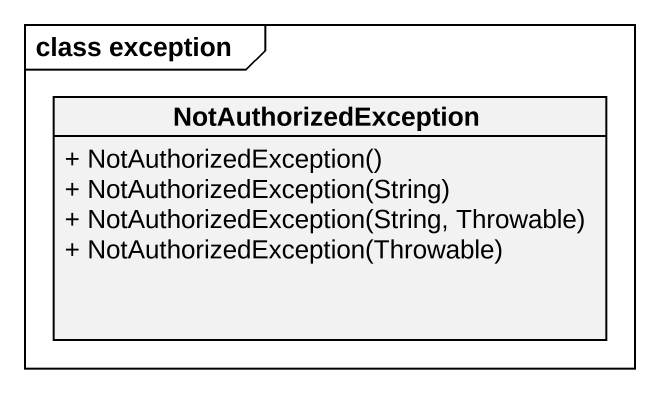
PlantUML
@startuml
mainframe class exception
hide circle
hide empty members
skinparam classAttributeIconSize 0
class NotAuthorizedException {
  + NotAuthorizedException()
  + NotAuthorizedException(String)
  + NotAuthorizedException(String, Throwable)
  + NotAuthorizedException(Throwable)
}
@enduml
